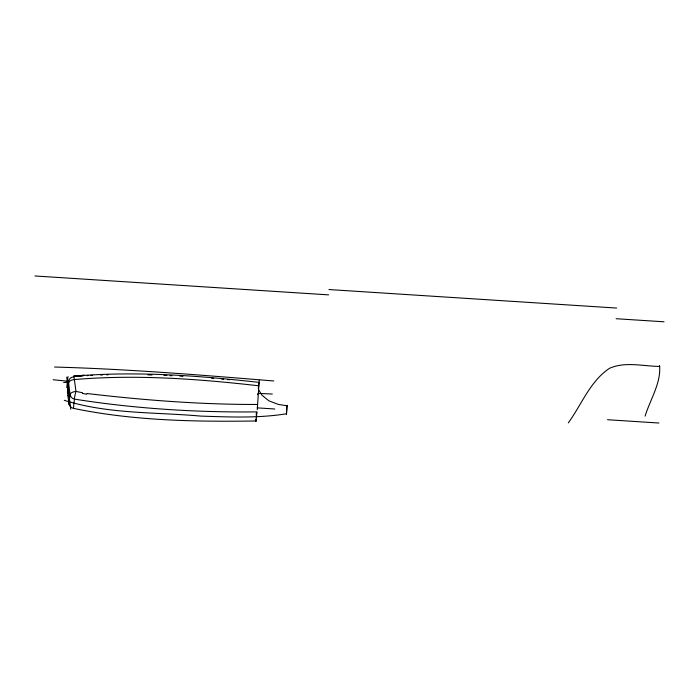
<?xml version="1.0" encoding="UTF-8"?>
<svg xmlns="http://www.w3.org/2000/svg" width="699" height="699" viewBox="0 0 699 699"><rect width="100%" height="100%" fill="white"/><g stroke="black" fill="none" stroke-linecap="round" stroke-linejoin="round"><path stroke-width="1.05" d="M255.851 421.436L255.956 419.068M259.014 382.694L258.988 383.419M256.21 415.162L256.35 412.917M73.858 376.403L73.902 376.167C135.562 370.977 197.651 375.503 258.997 382.379M257.276 409.693L259.215 380.204M257.485 406.311L257.381 407.762M257.582 394.734L257.66 393.887M257.014 411.877C197.406 412.576 134.435 408.679 74.409 399.103A6.011 5.33 6.6 0 1 70.022 394.437L68.581 382.58A6.011 5.33 6.6 0 1 73.858 376.813M286.957 405.769L286.459 414.262L287.053 405.289L286.957 405.769L278.219 404.389L268.835 400.815L262.046 395.267L258.656 389.815M256.97 412.34L255.921 421.357M66.737 387.613L68.004 376.612M258.298 388.19L258.892 383.052M255.965 420.981C195.135 421.899 133.16 420.772 73.343 408.338A6.011 5.33 6.6 0 1 68.956 403.673L67.48 392.13L68.581 382.58A6.011 2.569 -7 0 1 74.487 379.557C135.894 374.323 197.756 378.849 258.848 385.804M73.439 408.583L74.409 399.103A6.011 0.708 -76.3 0 1 75.955 391.405L73.937 376.202M645.107 416.115C650.07 399.732 661.289 382.982 659.541 365.56M568.322 422.886C581.568 404.651 590.113 381.182 609.519 368.321C625.317 361.261 643.194 366.346 659.786 366.416M286.555 413.764C258.272 418.369 229.429 417.006 200.919 416.106C155.431 412.043 108.162 414.175 64.273 400.309M63.679 382.519L69.079 381.986M77.851 376.42L82.98 375.983M87.244 375.686L88.1 375.634M90.66 375.477L92.652 375.363M100.639 375.005L102.631 374.935M106.615 374.821L108.205 374.778M257.153 404.459C200.281 404.572 143.4 400.151 86.947 393.511M54.574 367.036C127.795 369.046 200.831 375.014 273.816 380.981M147.978 374.874L151.971 374.979M163.942 375.38L166.939 375.512M169.927 375.643L171.928 375.73M258.551 393.406L272.313 394.026M179.896 376.132L182.885 376.298M328.923 289.543L616.64 308.067M34.95 275.974L328.652 294.873M616.099 318.718L664.05 321.802M607.51 419.723L658.921 423.026M67.427 395.651L70.686 395.861M257.398 407.875L274.768 408.994M211.701 378.246L213.676 378.404M221.609 379.076L223.584 379.251M227.551 379.609L229.508 379.793M68.493 381.287L53.098 379.749M82.552 392.777L75.955 391.405A6.011 2.569 -7 0 0 70.022 394.437L68.956 403.673A6.011 2.84 -7.3 0 0 70.372 405.525M66.755 377.154L70.756 409.195M68.083 389.151A6.011 5.33 6.6 0 0 67.48 392.13A6.011 2.84 -7.3 0 0 68.214 393.581M86.807 394.192A157.048 129.665 3.3 0 1 82.386 393.45M83.871 375.284L73.884 376.184L83.924 375.302"/></g></svg>
